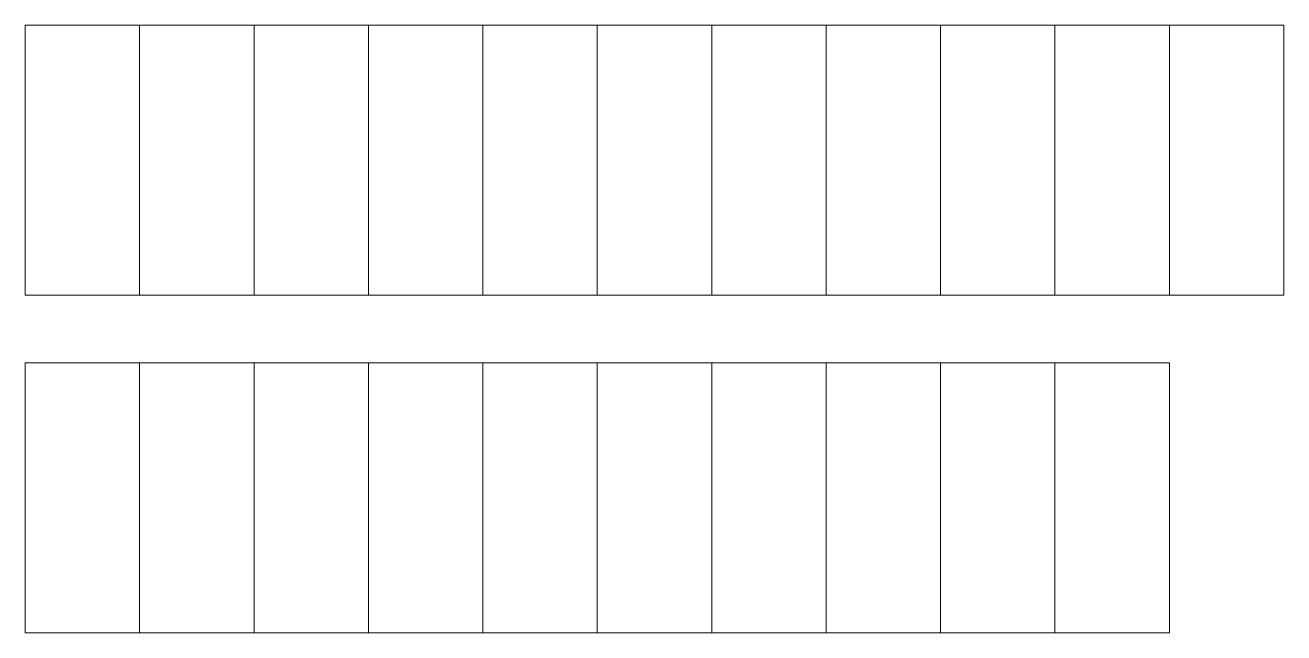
# Model space of a CAD drawing. Header units: millimetres. Extents: x 0 to 373, y 0 to 180.
import ezdxf

# ---------------------------------------------------------------- set-up
doc = ezdxf.new("R2010")
doc.units = ezdxf.units.MM
doc.layers.add('cut', color=7, linetype='CONTINUOUS', lineweight=0, true_color=0x000000)
doc.layers.add('etch', color=1, linetype='CONTINUOUS', lineweight=0, true_color=0xff0000)

msp = doc.modelspace()

# ---------------------------------------------------------------- linework, layer by layer
at = {"layer": 'cut'}
for p, q in [((0, 180), (372.537, 180)), ((0, 180), (0, 100)), ((372.537, 100), (372.537, 180)), ((372.537, 100), (0, 100)), ((0, 80), (338.67, 80)), ((0, 80), (0, 0)), ((338.67, 0), (338.67, 80)), ((0, 0), (338.67, 0))]:
    msp.add_line(p, q, dxfattribs=at)
at = {"layer": 'etch'}
for p, q in [((33.867, 100), (33.867, 180)), ((67.734, 100), (67.734, 180)), ((101.601, 100), (101.601, 180)), ((135.468, 100), (135.468, 180)), ((169.335, 100), (169.335, 180)), ((203.202, 100), (203.202, 180)), ((237.069, 100), (237.069, 180)), ((270.936, 100), (270.936, 180)), ((304.803, 100), (304.803, 180)), ((338.67, 100), (338.67, 180)), ((33.867, 0), (33.867, 80)), ((67.734, 0), (67.734, 80)), ((101.601, 0), (101.601, 80)), ((135.468, 0), (135.468, 80)), ((169.335, 0), (169.335, 80)), ((203.202, 0), (203.202, 80)), ((237.069, 0), (237.069, 80)), ((270.936, 0), (270.936, 80)), ((304.803, 0), (304.803, 80))]:
    msp.add_line(p, q, dxfattribs=at)

doc.saveas('drawing.dxf')
